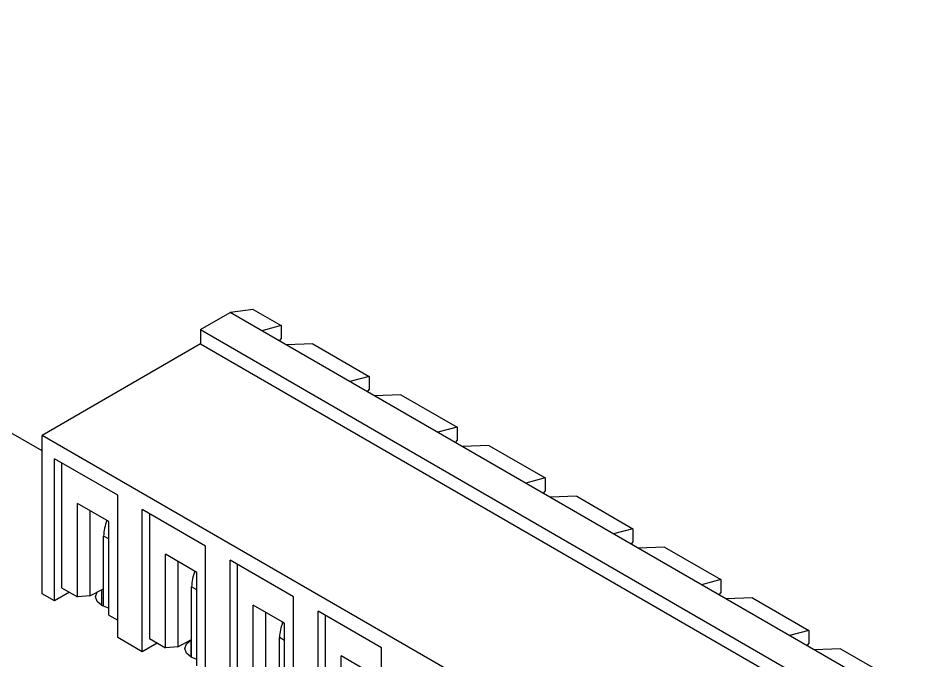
# Model space of a CAD drawing. Header units: millimetres. Extents: x 125 to 686, y 158 to 585.
# Drawn here: x 264.6 to 301.4, y 553.43 to 579.24 of the extents above; entities that cross this region are included whole.
import ezdxf

# ---------------------------------------------------------------- set-up
doc = ezdxf.new("R2010")
doc.units = ezdxf.units.MM

msp = doc.modelspace()

# ---------------------------------------------------------------- linework, layer by layer
at = {"color": 7, "linetype": 'Continuous', "lineweight": 25}
for p, q in [((265.551, 561.857), (235.446, 579.237)), ((271.915, 566.728), (273.117, 567.422)), ((274.037, 567.544), (273.117, 567.422)), ((301.402, 551.094), (273.117, 567.422)), ((274.037, 567.544), (275.168, 566.891)), ((275.168, 566.891), (274.39, 566.687)), ((275.168, 566.891), (275.168, 566.36)), ((271.915, 566.728), (271.915, 566.156)), ((271.915, 566.728), (300.2, 550.4)), ((271.915, 566.156), (265.551, 562.482)), ((271.915, 566.156), (300.2, 549.828)), ((275.103, 566.275), (275.168, 566.36)), ((276.441, 566.156), (275.38, 566.116)), ((276.441, 566.156), (278.704, 564.85)), ((278.704, 564.85), (277.926, 564.646)), ((278.704, 564.85), (278.704, 564.319)), ((278.639, 564.234), (278.704, 564.319)), ((279.976, 564.115), (278.916, 564.075)), ((279.976, 564.115), (282.239, 562.809)), ((282.239, 562.809), (281.461, 562.605)), ((282.239, 562.809), (282.239, 562.278)), ((293.836, 546.154), (265.551, 562.482)), ((265.551, 556.113), (265.551, 562.482)), ((282.174, 562.193), (282.239, 562.278)), ((283.512, 562.074), (282.451, 562.034)), ((283.512, 562.074), (285.775, 560.768)), ((268.592, 560.074), (266.046, 561.543)), ((266.046, 555.828), (266.046, 561.543)), ((266.329, 561.38), (266.329, 556.358)), ((285.775, 560.768), (284.997, 560.564)), ((285.775, 560.768), (285.775, 560.237)), ((285.71, 560.152), (285.775, 560.237)), ((268.592, 554.358), (268.592, 560.074)), ((287.047, 560.033), (285.987, 559.992)), ((287.047, 560.033), (289.31, 558.727)), ((268.231, 559.016), (266.973, 559.743)), ((266.973, 555.987), (266.973, 559.743)), ((272.127, 558.033), (269.582, 559.502)), ((269.582, 553.787), (269.582, 559.502)), ((267.468, 559.457), (267.468, 556.028)), ((269.865, 559.339), (269.865, 554.317)), ((268.139, 559.069), (268.139, 559.012)), ((268.231, 555.26), (268.231, 559.016)), ((289.31, 558.727), (288.532, 558.523)), ((289.31, 558.727), (289.31, 558.196)), ((268.026, 555.605), (268.026, 558.436)), ((268.231, 558.318), (268.026, 558.436)), ((272.127, 552.317), (272.127, 558.033)), ((289.245, 558.111), (289.31, 558.196)), ((290.583, 557.992), (289.522, 557.951)), ((290.583, 557.992), (292.846, 556.686)), ((271.767, 556.975), (270.508, 557.702)), ((270.508, 553.946), (270.508, 557.702)), ((271.003, 557.416), (271.003, 553.987)), ((275.663, 555.992), (273.117, 557.461)), ((273.117, 551.746), (273.117, 557.461)), ((273.4, 557.298), (273.4, 552.276)), ((271.675, 557.028), (271.675, 556.971)), ((271.767, 553.219), (271.767, 556.975)), ((292.846, 556.686), (292.068, 556.482)), ((292.846, 556.686), (292.846, 556.155)), ((266.647, 556.175), (266.046, 555.828)), ((266.329, 556.358), (266.973, 555.987)), ((267.468, 556.028), (268.026, 556.316)), ((267.948, 555.645), (267.948, 556.276)), ((271.562, 553.559), (271.562, 556.395)), ((271.767, 556.277), (271.562, 556.395)), ((292.781, 556.07), (292.846, 556.155)), ((266.046, 555.828), (265.551, 556.113)), ((267.468, 556.028), (266.973, 555.987)), ((275.663, 550.276), (275.663, 555.992)), ((294.118, 555.951), (293.058, 555.91)), ((294.118, 555.951), (296.381, 554.645)), ((275.302, 554.934), (274.044, 555.661)), ((274.044, 551.905), (274.044, 555.661)), ((279.199, 553.951), (276.653, 555.42)), ((276.653, 549.705), (276.653, 555.42)), ((268.231, 555.26), (268.592, 555.052)), ((274.539, 555.375), (274.539, 551.946)), ((276.936, 555.257), (276.936, 550.235)), ((275.21, 554.987), (275.21, 554.93)), ((275.302, 551.178), (275.302, 554.934)), ((269.582, 553.787), (268.592, 554.358)), ((269.865, 554.317), (270.508, 553.946)), ((275.097, 551.519), (275.097, 554.354)), ((275.302, 554.236), (275.097, 554.354)), ((296.381, 554.645), (295.603, 554.441)), ((296.381, 554.645), (296.381, 554.114)), ((270.183, 554.134), (269.582, 553.787)), ((271.003, 553.987), (270.508, 553.946)), ((271.003, 553.987), (271.562, 554.275)), ((271.541, 553.571), (271.541, 554.264)), ((279.199, 548.235), (279.199, 553.951)), ((296.316, 554.029), (296.381, 554.114)), ((278.838, 552.893), (277.579, 553.62)), ((277.579, 549.864), (277.579, 553.62)), ((297.654, 553.91), (296.593, 553.869)), ((297.654, 553.91), (299.917, 552.604))]:
    msp.add_line(p, q, dxfattribs=at)
at = {"color": 7, "linetype": 'Continuous', "lineweight": 25, "flags": 128}
for points in [[(268.231, 555.536), (268.224, 555.538), (267.948, 555.645), (267.764, 555.804), (267.699, 555.991), (267.764, 556.179), (267.766, 556.182)], [(271.767, 553.477), (271.541, 553.571), (271.356, 553.73), (271.292, 553.918), (271.356, 554.106), (271.541, 554.265)]]:
    msp.add_lwpolyline(points, dxfattribs=at)
at = {"color": 7, "linetype": 'Continuous', "lineweight": 25}
for centre in [(269.753, 558.397), (273.289, 556.356), (276.824, 554.315)]:
    msp.add_arc(centre, 1.727, 157.4718, 178.7023, dxfattribs=at)

doc.saveas('drawing.dxf')
